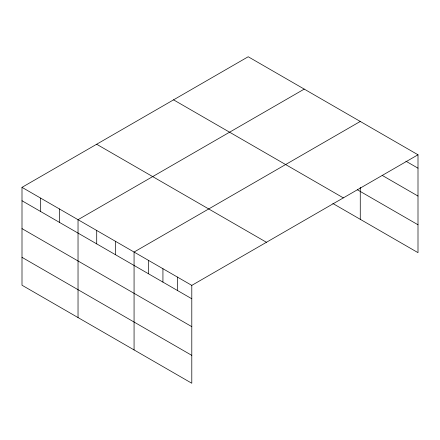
<?xml version="1.0" encoding="UTF-8"?>
<svg xmlns="http://www.w3.org/2000/svg" width="440" height="440" viewBox="0 0 440 440"><rect width="100%" height="100%" fill="white"/><g stroke="black" fill="none" stroke-linecap="round" stroke-linejoin="round"><path stroke-width="0.66" d="M22 187.347L191.796 285.379L191.796 383.251L22 285.219L22 187.347L248.204 56.749L418 154.781L418 252.654L332.838 203.484M304.238 89.1L78.034 219.698L78.034 317.57M360.267 121.451L134.068 252.049L134.068 349.921M191.796 285.379L418 154.781M405.878 161.183L418 168.179M382.206 175.389L418 196.059M357.352 189.761L418 224.774M173.558 99.847L343.354 197.879M96.646 144.249L266.442 242.281M22 200.75L191.796 298.777M22 228.624L191.796 326.656M22 257.345L191.796 355.372M360.267 187.341L360.267 219.323M177.364 277.046L177.364 290.444M162.932 268.714L162.932 282.111M148.5 260.381L148.5 273.779M115.39 241.263L115.39 254.667M96.712 230.483L96.712 243.881M59.356 208.918L59.356 222.316M40.678 198.132L40.678 211.53"/></g></svg>
